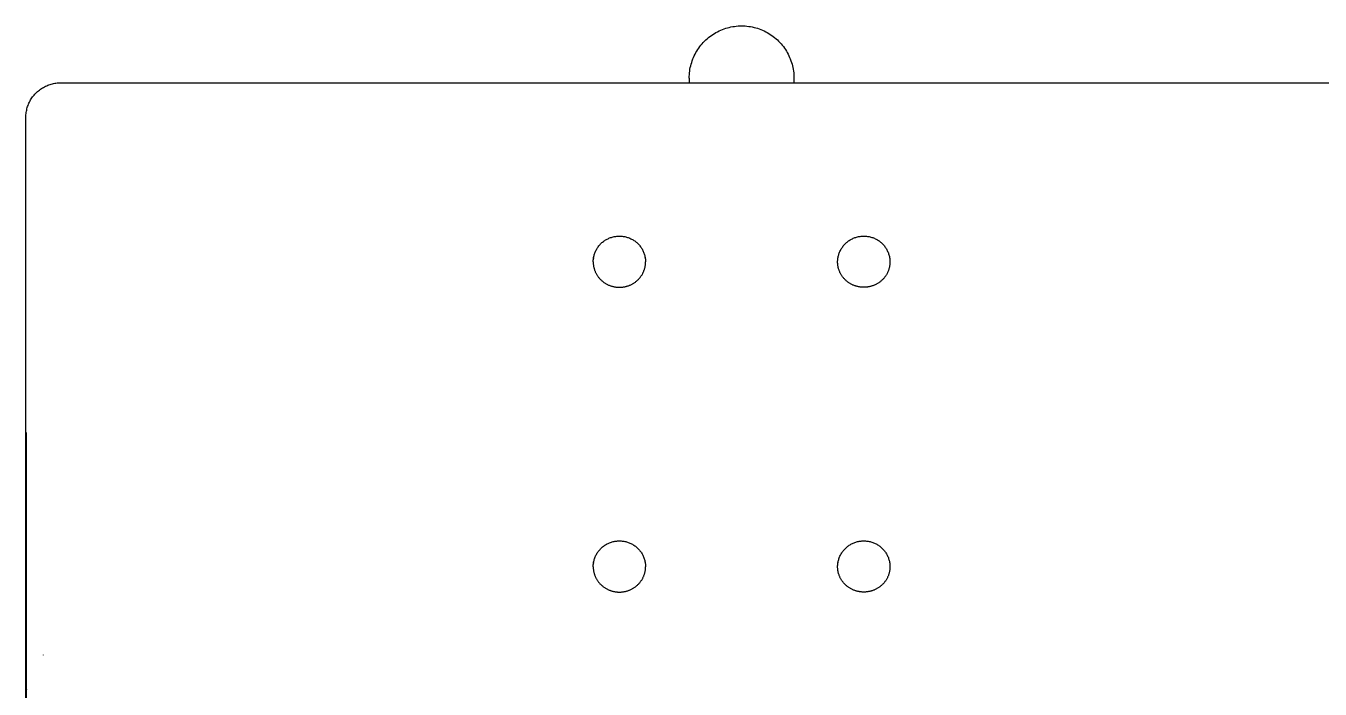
# Model space of a CAD drawing. Header units: inches. Extents: x -10 to 169, y -3 to 129.
# Drawn here: x -2.3 to 12.29, y 121.95 to 129.43 of the extents above; entities that cross this region are included whole.
import ezdxf

# ---------------------------------------------------------------- set-up
doc = ezdxf.new("R2010")
doc.units = ezdxf.units.IN
doc.layers.add('ZANO_R', color=7, linetype='Continuous', lineweight=0)
doc.layers.add('ZANO_W', color=1, linetype='Continuous', lineweight=0)
doc.styles.get("Standard").update_dxf_attribs({"font": 'arial.ttf'})
doc.dimstyles.new('amerykanie', dxfattribs={"dimtxt": 50, "dimasz": 50, "dimexe": 0.5, "dimexo": 0.5, "dimgap": 1, "dimtad": 1, "dimdec": 0, "dimzin": 0, "dimlunit": 5, "dimtxsty": 'Standard', "dimcen": 0.09, "dimclrd": 1, "dimclre": 1, "dimclrt": 1, "dimazin": 0, "dimtfac": 1, "dimtdec": 0, "dimtmove": 0, "dimatfit": 3, "dimfxl": 1, "dimtzin": 0, "dimarcsym": 1})

# ---------------------------------------------------------------- blocks, each defined once
blk = doc.blocks.new('*D354')
at = {"layer": 'ZANO_W', "color": 1, "lineweight": -2}
for p, q in [((-2.302, 124.842), (-2.302, 117.427)), ((68.564, 124.842), (68.564, 117.427)), ((-1.302, 117.927), (67.564, 117.927))]:
    blk.add_line(p, q, dxfattribs=at)
at = {"layer": 'ZANO_W', "color": 1}
for points in [[(-1.302, 118.094), (-1.302, 117.76), (-2.302, 117.927)], [(67.564, 117.76), (67.564, 118.094), (68.564, 117.927)]]:
    blk.add_solid(points, dxfattribs=at)
at = {"layer": 'ZANO_W', "color": 1, "insert": (33.131, 119.267), "char_height": 1.625, "attachment_point": 5}
blk.add_mtext('70 7/8', dxfattribs=at)

msp = doc.modelspace()

# ---------------------------------------------------------------- linework, layer by layer
at = {"layer": 'ZANO_R'}
for p, q in [((5.39636, 129.29746), (5.41221, 129.30992)), ((5.41221, 129.30992), (5.42849, 129.32183)), ((5.42849, 129.32183), (5.44516, 129.33317)), ((5.44516, 129.33317), (5.4622, 129.34394)), ((5.4622, 129.34394), (5.47961, 129.35413)), ((5.47961, 129.35413), (5.49735, 129.36371)), ((5.49735, 129.36371), (5.51541, 129.37268)), ((5.51541, 129.37268), (5.53377, 129.38103)), ((5.53377, 129.38103), (5.5524, 129.38874)), ((5.5524, 129.38874), (5.57128, 129.39582)), ((5.57128, 129.39582), (5.5904, 129.40225)), ((5.5904, 129.40225), (5.60972, 129.40802)), ((5.60972, 129.40802), (5.62922, 129.41313)), ((5.62922, 129.41313), (5.64889, 129.41756)), ((5.64889, 129.41756), (5.6687, 129.42133)), ((5.6687, 129.42133), (5.68863, 129.42442)), ((5.68863, 129.42442), (5.70865, 129.42682)), ((5.70865, 129.42682), (5.72875, 129.42854)), ((5.72875, 129.42854), (5.74888, 129.42957)), ((5.74888, 129.42957), (5.76905, 129.42992)), ((5.76905, 129.42992), (5.78921, 129.42957)), ((5.78921, 129.42957), (5.80935, 129.42854)), ((5.80935, 129.42854), (5.82944, 129.42682)), ((5.82944, 129.42682), (5.84946, 129.42442)), ((5.84946, 129.42442), (5.86939, 129.42133)), ((5.86939, 129.42133), (5.8892, 129.41756)), ((5.8892, 129.41756), (5.90887, 129.41313)), ((5.90887, 129.41313), (5.92837, 129.40802)), ((5.92837, 129.40802), (5.9477, 129.40225)), ((5.9477, 129.40225), (5.96681, 129.39582)), ((5.96681, 129.39582), (5.98569, 129.38874)), ((5.98569, 129.38874), (6.00432, 129.38103)), ((6.00432, 129.38103), (6.02268, 129.37268)), ((6.02268, 129.37268), (6.04074, 129.36371)), ((6.04074, 129.36371), (6.05848, 129.35413)), ((6.05848, 129.35413), (6.07589, 129.34394)), ((6.07589, 129.34394), (6.09293, 129.33317)), ((6.09293, 129.33317), (6.1096, 129.32183)), ((6.1096, 129.32183), (6.12588, 129.30992)), ((6.12588, 129.30992), (6.14174, 129.29746)), ((5.26447, 129.14621), (5.27524, 129.16325)), ((5.27524, 129.16325), (5.28658, 129.17992)), ((5.28658, 129.17992), (5.29849, 129.1962)), ((5.29849, 129.1962), (5.31095, 129.21205)), ((5.31095, 129.21205), (5.32394, 129.22748)), ((5.32394, 129.22748), (5.33745, 129.24245)), ((5.33745, 129.24245), (5.35146, 129.25695)), ((5.35146, 129.25695), (5.36596, 129.27096)), ((5.36596, 129.27096), (5.38093, 129.28447)), ((5.38093, 129.28447), (5.39636, 129.29746)), ((6.14174, 129.29746), (6.15716, 129.28447)), ((6.15716, 129.28447), (6.17213, 129.27096)), ((6.17213, 129.27096), (6.18663, 129.25695)), ((6.18663, 129.25695), (6.20064, 129.24245)), ((6.20064, 129.24245), (6.21415, 129.22748)), ((6.21415, 129.22748), (6.22714, 129.21205)), ((6.22714, 129.21205), (6.2396, 129.1962)), ((6.2396, 129.1962), (6.25151, 129.17992)), ((6.25151, 129.17992), (6.26285, 129.16325)), ((6.26285, 129.16325), (6.27362, 129.14621)), ((5.20039, 128.99869), (5.20616, 129.01802)), ((5.20616, 129.01802), (5.21259, 129.03713)), ((5.21259, 129.03713), (5.21967, 129.05601)), ((5.21967, 129.05601), (5.22739, 129.07464)), ((5.22739, 129.07464), (5.23573, 129.093)), ((5.23573, 129.093), (5.2447, 129.11106)), ((5.2447, 129.11106), (5.25429, 129.1288)), ((5.25429, 129.1288), (5.26447, 129.14621)), ((6.27362, 129.14621), (6.28381, 129.1288)), ((6.28381, 129.1288), (6.29339, 129.11106)), ((6.29339, 129.11106), (6.30236, 129.093)), ((6.30236, 129.093), (6.31071, 129.07464)), ((6.31071, 129.07464), (6.31842, 129.05601)), ((6.31842, 129.05601), (6.3255, 129.03713)), ((6.3255, 129.03713), (6.33193, 129.01802)), ((6.33193, 129.01802), (6.3377, 128.99869)), ((5.17884, 128.85953), (5.17987, 128.87967)), ((5.17987, 128.87967), (5.18159, 128.89976)), ((5.18159, 128.89976), (5.18399, 128.91978)), ((5.18399, 128.91978), (5.18708, 128.93971)), ((5.18708, 128.93971), (5.19085, 128.95952)), ((5.19085, 128.95952), (5.19529, 128.97919)), ((5.19529, 128.97919), (5.20039, 128.99869)), ((6.3377, 128.99869), (6.34281, 128.97919)), ((6.34281, 128.97919), (6.34724, 128.95952)), ((6.34724, 128.95952), (6.35101, 128.93971)), ((6.35101, 128.93971), (6.3541, 128.91978)), ((6.3541, 128.91978), (6.3565, 128.89976)), ((6.3565, 128.89976), (6.35822, 128.87967)), ((6.35822, 128.87967), (6.35925, 128.85953)), ((-2.12715, 128.72194), (-2.11566, 128.72929)), ((-2.11566, 128.72929), (-2.10391, 128.73623)), ((-2.10391, 128.73623), (-2.09193, 128.74275)), ((-2.09193, 128.74275), (-2.07973, 128.74886)), ((-2.07973, 128.74886), (-2.06733, 128.75453)), ((-2.06733, 128.75453), (-2.05473, 128.75977)), ((-2.05473, 128.75977), (-2.04196, 128.76456)), ((-2.04196, 128.76456), (-2.02903, 128.76891)), ((-2.02903, 128.76891), (-2.01595, 128.7728)), ((-2.01595, 128.7728), (-2.00275, 128.77623)), ((-2.00275, 128.77623), (-1.98944, 128.77921)), ((-1.98944, 128.77921), (-1.97603, 128.78171)), ((-1.97603, 128.78171), (-1.96254, 128.78375)), ((-1.96254, 128.78375), (-1.94899, 128.78531)), ((-1.94899, 128.78531), (-1.93539, 128.7864)), ((-1.93539, 128.7864), (-1.92176, 128.78701)), ((-1.92176, 128.78701), (-1.90812, 128.78715)), ((-1.90812, 128.78715), (68.17062, 128.78715)), ((5.17849, 128.83937), (5.17884, 128.85953)), ((5.17849, 128.83937), (5.17849, 128.83929)), ((5.17849, 128.83931), (5.17849, 128.83776)), ((5.17849, 128.83776), (5.17849, 128.83609)), ((5.17849, 128.83609), (5.17849, 128.78715)), ((6.35925, 128.85953), (6.3596, 128.83937)), ((6.3596, 128.83937), (6.3596, 128.83929)), ((6.3596, 128.83931), (6.3596, 128.83776)), ((6.3596, 128.83776), (6.3596, 128.83609)), ((6.3596, 128.83609), (6.3596, 128.78715)), ((-2.261, 128.57024), (-2.25472, 128.58235)), ((-2.25472, 128.58235), (-2.24802, 128.59423)), ((-2.24802, 128.59423), (-2.24091, 128.60587)), ((-2.24091, 128.60587), (-2.23339, 128.61726)), ((-2.23339, 128.61726), (-2.22548, 128.62838)), ((-2.22548, 128.62838), (-2.21719, 128.63921)), ((-2.21719, 128.63921), (-2.20853, 128.64975)), ((-2.20853, 128.64975), (-2.19951, 128.65998)), ((-2.19951, 128.65998), (-2.19013, 128.66989)), ((-2.19013, 128.66989), (-2.18041, 128.67946)), ((-2.18041, 128.67946), (-2.17037, 128.68869)), ((-2.17037, 128.68869), (-2.16001, 128.69756)), ((-2.16001, 128.69756), (-2.14934, 128.70607)), ((-2.14934, 128.70607), (-2.13839, 128.7142)), ((-2.13839, 128.7142), (-2.12715, 128.72194)), ((-2.30067, 128.42646), (-2.29938, 128.44005)), ((-2.29938, 128.44005), (-2.29761, 128.45357)), ((-2.29761, 128.45357), (-2.29538, 128.46703)), ((-2.29538, 128.46703), (-2.29268, 128.4804)), ((-2.29268, 128.4804), (-2.28951, 128.49367)), ((-2.28951, 128.49367), (-2.28588, 128.50682)), ((-2.28588, 128.50682), (-2.2818, 128.51984)), ((-2.2818, 128.51984), (-2.27726, 128.5327)), ((-2.27726, 128.5327), (-2.27228, 128.5454)), ((-2.27228, 128.5454), (-2.26686, 128.55792)), ((-2.26686, 128.55792), (-2.261, 128.57024)), ((-2.30182, 128.39921), (-2.30148, 128.41285)), ((-2.30182, 122.28438), (-2.30182, 128.39921)), ((-2.30148, 128.41285), (-2.30067, 128.42646)), ((4.17969, 126.9693), (4.18697, 126.97647)), ((4.18697, 126.97647), (4.19451, 126.98338)), ((4.19451, 126.98338), (4.20228, 126.99002)), ((4.20228, 126.99002), (4.21027, 126.99639)), ((4.21027, 126.99639), (4.21849, 127.00248)), ((4.21849, 127.00248), (4.22691, 127.00827)), ((4.22691, 127.00827), (4.23553, 127.01377)), ((4.23553, 127.01377), (4.24433, 127.01896)), ((4.24433, 127.01896), (4.25332, 127.02385)), ((4.25332, 127.02385), (4.26246, 127.02842)), ((4.26246, 127.02842), (4.27176, 127.03266)), ((4.27176, 127.03266), (4.28121, 127.03658)), ((4.28121, 127.03658), (4.29078, 127.04017)), ((4.29078, 127.04017), (4.30047, 127.04342)), ((4.30047, 127.04342), (4.31027, 127.04633)), ((4.31027, 127.04633), (4.32017, 127.04889)), ((4.32017, 127.04889), (4.33015, 127.05111)), ((4.33015, 127.05111), (4.3402, 127.05298)), ((4.3402, 127.05298), (4.35031, 127.0545)), ((4.35031, 127.0545), (4.36047, 127.05566)), ((4.36047, 127.05566), (4.37066, 127.05647)), ((4.37066, 127.05647), (4.38087, 127.05693)), ((4.38087, 127.05693), (4.39109, 127.05702)), ((4.39109, 127.05702), (4.40132, 127.05693)), ((4.40132, 127.05693), (4.41153, 127.05647)), ((4.41153, 127.05647), (4.42172, 127.05566)), ((4.42172, 127.05566), (4.43188, 127.0545)), ((4.43188, 127.0545), (4.44199, 127.05298)), ((4.44199, 127.05298), (4.45204, 127.05111)), ((4.45204, 127.05111), (4.46202, 127.04889)), ((4.46202, 127.04889), (4.47191, 127.04633)), ((4.47191, 127.04633), (4.48171, 127.04342)), ((4.48171, 127.04342), (4.49141, 127.04017)), ((4.49141, 127.04017), (4.50098, 127.03658)), ((4.50098, 127.03658), (4.51042, 127.03266)), ((4.51042, 127.03266), (4.51972, 127.02842)), ((4.51972, 127.02842), (4.52887, 127.02385)), ((4.52887, 127.02385), (4.53785, 127.01896)), ((4.53785, 127.01896), (4.54666, 127.01377)), ((4.54666, 127.01377), (4.55527, 127.00827)), ((4.55527, 127.00827), (4.5637, 127.00248)), ((4.5637, 127.00248), (4.57191, 126.99639)), ((4.57191, 126.99639), (4.57991, 126.99002)), ((4.57991, 126.99002), (4.58768, 126.98338)), ((4.58768, 126.98338), (4.59521, 126.97647)), ((4.59521, 126.97647), (4.6025, 126.9693)), ((6.93559, 126.9693), (6.94288, 126.97647)), ((6.94288, 126.97647), (6.95041, 126.98338)), ((6.95041, 126.98338), (6.95818, 126.99002)), ((6.95818, 126.99002), (6.96618, 126.99639)), ((6.96618, 126.99639), (6.9744, 127.00248)), ((6.9744, 127.00248), (6.98282, 127.00827)), ((6.98282, 127.00827), (6.99144, 127.01377)), ((6.99144, 127.01377), (7.00024, 127.01896)), ((7.00024, 127.01896), (7.00922, 127.02385)), ((7.00922, 127.02385), (7.01837, 127.02842)), ((7.01837, 127.02842), (7.02767, 127.03266)), ((7.02767, 127.03266), (7.03711, 127.03658)), ((7.03711, 127.03658), (7.04669, 127.04017)), ((7.04669, 127.04017), (7.05638, 127.04342)), ((7.05638, 127.04342), (7.06618, 127.04633)), ((7.06618, 127.04633), (7.07607, 127.04889)), ((7.07607, 127.04889), (7.08605, 127.05111)), ((7.08605, 127.05111), (7.09611, 127.05298)), ((7.09611, 127.05298), (7.10622, 127.0545)), ((7.10622, 127.0545), (7.11637, 127.05566)), ((7.11637, 127.05566), (7.12656, 127.05647)), ((7.12656, 127.05647), (7.13678, 127.05693)), ((7.13678, 127.05693), (7.147, 127.05702)), ((7.147, 127.05702), (7.15722, 127.05693)), ((7.15722, 127.05693), (7.16744, 127.05647)), ((7.16744, 127.05647), (7.17763, 127.05566)), ((7.17763, 127.05566), (7.18778, 127.0545)), ((7.18778, 127.0545), (7.19789, 127.05298)), ((7.19789, 127.05298), (7.20794, 127.05111)), ((7.20794, 127.05111), (7.21792, 127.04889)), ((7.21792, 127.04889), (7.22782, 127.04633)), ((7.22782, 127.04633), (7.23762, 127.04342)), ((7.23762, 127.04342), (7.24731, 127.04017)), ((7.24731, 127.04017), (7.25689, 127.03658)), ((7.25689, 127.03658), (7.26633, 127.03266)), ((7.26633, 127.03266), (7.27563, 127.02842)), ((7.27563, 127.02842), (7.28478, 127.02385)), ((7.28478, 127.02385), (7.29376, 127.01896)), ((7.29376, 127.01896), (7.30256, 127.01377)), ((7.30256, 127.01377), (7.31118, 127.00827)), ((7.31118, 127.00827), (7.3196, 127.00248)), ((7.3196, 127.00248), (7.32782, 126.99639)), ((7.32782, 126.99639), (7.33581, 126.99002)), ((7.33581, 126.99002), (7.34358, 126.98338)), ((7.34358, 126.98338), (7.35112, 126.97647)), ((7.35112, 126.97647), (7.3584, 126.9693)), ((4.10069, 126.81734), (4.10272, 126.82736)), ((4.10272, 126.82736), (4.1051, 126.8373)), ((4.1051, 126.8373), (4.10783, 126.84715)), ((4.10783, 126.84715), (4.1109, 126.85691)), ((4.1109, 126.85691), (4.1143, 126.86654)), ((4.1143, 126.86654), (4.11805, 126.87606)), ((4.11805, 126.87606), (4.12212, 126.88544)), ((4.12212, 126.88544), (4.12651, 126.89466)), ((4.12651, 126.89466), (4.13123, 126.90374)), ((4.13123, 126.90374), (4.13626, 126.91264)), ((4.13626, 126.91264), (4.1416, 126.92136)), ((4.1416, 126.92136), (4.14723, 126.92988)), ((4.14723, 126.92988), (4.15317, 126.93821)), ((4.15317, 126.93821), (4.15939, 126.94632)), ((4.15939, 126.94632), (4.16588, 126.95422)), ((4.16588, 126.95422), (4.17265, 126.96188)), ((4.17265, 126.96188), (4.17969, 126.9693)), ((4.6025, 126.9693), (4.60953, 126.96188)), ((4.60953, 126.96188), (4.6163, 126.95422)), ((4.6163, 126.95422), (4.6228, 126.94632)), ((4.6228, 126.94632), (4.62902, 126.93821)), ((4.62902, 126.93821), (4.63495, 126.92988)), ((4.63495, 126.92988), (4.64059, 126.92136)), ((4.64059, 126.92136), (4.64592, 126.91264)), ((4.64592, 126.91264), (4.65095, 126.90374)), ((4.65095, 126.90374), (4.65567, 126.89466)), ((4.65567, 126.89466), (4.66007, 126.88544)), ((4.66007, 126.88544), (4.66414, 126.87606)), ((4.66414, 126.87606), (4.66788, 126.86654)), ((4.66788, 126.86654), (4.67129, 126.85691)), ((4.67129, 126.85691), (4.67436, 126.84715)), ((4.67436, 126.84715), (4.67708, 126.8373)), ((4.67708, 126.8373), (4.67947, 126.82736)), ((4.67947, 126.82736), (4.6815, 126.81734)), ((6.85659, 126.81734), (6.85863, 126.82736)), ((6.85863, 126.82736), (6.86101, 126.8373)), ((6.86101, 126.8373), (6.86373, 126.84715)), ((6.86373, 126.84715), (6.8668, 126.85691)), ((6.8668, 126.85691), (6.87021, 126.86654)), ((6.87021, 126.86654), (6.87395, 126.87606)), ((6.87395, 126.87606), (6.87803, 126.88544)), ((6.87803, 126.88544), (6.88242, 126.89466)), ((6.88242, 126.89466), (6.88714, 126.90374)), ((6.88714, 126.90374), (6.89217, 126.91264)), ((6.89217, 126.91264), (6.8975, 126.92136)), ((6.8975, 126.92136), (6.90314, 126.92988)), ((6.90314, 126.92988), (6.90907, 126.93821)), ((6.90907, 126.93821), (6.91529, 126.94632)), ((6.91529, 126.94632), (6.92179, 126.95422)), ((6.92179, 126.95422), (6.92856, 126.96188)), ((6.92856, 126.96188), (6.93559, 126.9693)), ((7.3584, 126.9693), (7.36544, 126.96188)), ((7.36544, 126.96188), (7.37221, 126.95422)), ((7.37221, 126.95422), (7.37871, 126.94632)), ((7.37871, 126.94632), (7.38492, 126.93821)), ((7.38492, 126.93821), (7.39086, 126.92988)), ((7.39086, 126.92988), (7.39649, 126.92136)), ((7.39649, 126.92136), (7.40183, 126.91264)), ((7.40183, 126.91264), (7.40686, 126.90374)), ((7.40686, 126.90374), (7.41158, 126.89466)), ((7.41158, 126.89466), (7.41597, 126.88544)), ((7.41597, 126.88544), (7.42004, 126.87606)), ((7.42004, 126.87606), (7.42379, 126.86654)), ((7.42379, 126.86654), (7.42719, 126.85691)), ((7.42719, 126.85691), (7.43026, 126.84715)), ((7.43026, 126.84715), (7.43299, 126.8373)), ((7.43299, 126.8373), (7.43537, 126.82736)), ((7.43537, 126.82736), (7.43741, 126.81734)), ((4.09582, 126.76652), (4.09608, 126.77674)), ((4.09582, 126.76652), (4.09589, 126.76016)), ((4.09589, 126.76016), (4.09611, 126.75374)), ((4.09608, 126.77674), (4.0967, 126.78694)), ((4.09611, 126.75374), (4.09648, 126.74727)), ((4.09648, 126.74727), (4.09701, 126.74076)), ((4.0967, 126.78694), (4.09767, 126.79712)), ((4.09701, 126.74076), (4.0977, 126.73421)), ((4.09767, 126.79712), (4.099, 126.80726)), ((4.0977, 126.73421), (4.09855, 126.72762)), ((4.09956, 126.81203), (4.09855, 126.80541)), ((4.09855, 126.72762), (4.09956, 126.72101)), ((4.099, 126.80726), (4.10069, 126.81734)), ((4.09956, 126.72101), (4.10075, 126.71436)), ((4.10075, 126.71436), (4.1021, 126.7077)), ((4.1021, 126.7077), (4.10363, 126.70102)), ((4.10363, 126.70102), (4.10533, 126.69434)), ((4.10533, 126.69434), (4.10722, 126.68765)), ((4.10722, 126.68765), (4.10928, 126.68097)), ((4.10928, 126.68097), (4.11152, 126.6743)), ((4.67067, 126.6743), (4.67291, 126.68097)), ((4.67291, 126.68097), (4.67497, 126.68765)), ((4.67497, 126.68765), (4.67685, 126.69434)), ((4.67685, 126.69434), (4.67855, 126.70102)), ((4.67855, 126.70102), (4.68008, 126.7077)), ((4.68008, 126.7077), (4.68144, 126.71436)), ((4.68144, 126.71436), (4.68262, 126.72101)), ((4.6815, 126.81734), (4.68318, 126.80726)), ((4.68364, 126.80541), (4.68262, 126.81203)), ((4.68262, 126.72101), (4.68364, 126.72762)), ((4.68318, 126.80726), (4.68451, 126.79712)), ((4.68364, 126.72762), (4.68449, 126.73421)), ((4.68449, 126.73421), (4.68517, 126.74076)), ((4.68451, 126.79712), (4.68549, 126.78694)), ((4.68517, 126.74076), (4.6857, 126.74727)), ((4.68549, 126.78694), (4.6861, 126.77674)), ((4.6857, 126.74727), (4.68607, 126.75374)), ((4.68607, 126.75374), (4.68629, 126.76016)), ((4.6861, 126.77674), (4.68637, 126.76652)), ((4.68629, 126.76016), (4.68637, 126.76652)), ((6.85172, 126.76652), (6.85199, 126.77674)), ((6.8518, 126.76016), (6.85172, 126.76652)), ((6.85202, 126.75374), (6.8518, 126.76016)), ((6.85199, 126.77674), (6.85261, 126.78694)), ((6.85239, 126.74727), (6.85202, 126.75374)), ((6.85292, 126.74076), (6.85239, 126.74727)), ((6.85261, 126.78694), (6.85358, 126.79712)), ((6.85361, 126.73421), (6.85292, 126.74076)), ((6.85358, 126.79712), (6.85491, 126.80726)), ((6.85446, 126.72762), (6.85361, 126.73421)), ((6.85446, 126.80541), (6.85547, 126.81203)), ((6.85547, 126.72101), (6.85446, 126.72762)), ((6.85491, 126.80726), (6.85659, 126.81734)), ((6.85665, 126.71436), (6.85547, 126.72101)), ((6.85801, 126.7077), (6.85665, 126.71436)), ((6.85954, 126.70102), (6.85801, 126.7077)), ((6.86124, 126.69434), (6.85954, 126.70102)), ((6.86312, 126.68765), (6.86124, 126.69434)), ((6.86518, 126.68097), (6.86312, 126.68765)), ((6.86743, 126.6743), (6.86518, 126.68097)), ((7.42881, 126.68097), (7.42657, 126.6743)), ((7.43088, 126.68765), (7.42881, 126.68097)), ((7.43276, 126.69434), (7.43088, 126.68765)), ((7.43446, 126.70102), (7.43276, 126.69434)), ((7.43599, 126.7077), (7.43446, 126.70102)), ((7.43734, 126.71436), (7.43599, 126.7077)), ((7.43853, 126.72101), (7.43734, 126.71436)), ((7.43741, 126.81734), (7.43909, 126.80726)), ((7.43853, 126.81203), (7.43954, 126.80541)), ((7.43954, 126.72762), (7.43853, 126.72101)), ((7.43909, 126.80726), (7.44042, 126.79712)), ((7.44039, 126.73421), (7.43954, 126.72762)), ((7.44108, 126.74076), (7.44039, 126.73421)), ((7.44042, 126.79712), (7.44139, 126.78694)), ((7.44161, 126.74727), (7.44108, 126.74076)), ((7.44139, 126.78694), (7.44201, 126.77674)), ((7.44198, 126.75374), (7.44161, 126.74727)), ((7.4422, 126.76016), (7.44198, 126.75374)), ((7.44201, 126.77674), (7.44227, 126.76652)), ((7.44227, 126.76652), (7.4422, 126.76016)), ((4.11152, 126.6743), (4.11394, 126.66764)), ((4.11394, 126.66764), (4.11655, 126.66101)), ((4.11655, 126.66101), (4.11934, 126.65441)), ((4.11934, 126.65441), (4.12231, 126.64785)), ((4.12231, 126.64785), (4.12547, 126.64134)), ((4.12547, 126.64134), (4.1288, 126.63487)), ((4.1288, 126.63487), (4.13232, 126.62847)), ((4.13232, 126.62847), (4.13602, 126.62213)), ((4.13602, 126.62213), (4.1399, 126.61586)), ((4.1399, 126.61586), (4.14395, 126.60967)), ((4.14395, 126.60967), (4.14817, 126.60357)), ((4.14817, 126.60357), (4.15257, 126.59756)), ((4.15257, 126.59756), (4.15713, 126.59166)), ((4.15713, 126.59166), (4.16185, 126.58586)), ((4.16185, 126.58586), (4.16674, 126.58017)), ((4.16674, 126.58017), (4.17178, 126.5746)), ((4.17178, 126.5746), (4.17697, 126.56915)), ((4.17697, 126.56915), (4.1823, 126.56384)), ((4.1823, 126.56384), (4.18778, 126.55866)), ((4.18778, 126.55866), (4.19338, 126.55363)), ((4.19338, 126.55363), (4.19912, 126.54873)), ((4.19912, 126.54873), (4.20498, 126.54399)), ((4.20498, 126.54399), (4.21096, 126.53941)), ((4.21096, 126.53941), (4.21704, 126.53498)), ((4.21704, 126.53498), (4.22323, 126.53071)), ((4.55895, 126.53071), (4.56514, 126.53498)), ((4.56514, 126.53498), (4.57123, 126.53941)), ((4.57123, 126.53941), (4.5772, 126.54399)), ((4.5772, 126.54399), (4.58306, 126.54873)), ((4.58306, 126.54873), (4.5888, 126.55363)), ((4.5888, 126.55363), (4.59441, 126.55866)), ((4.59441, 126.55866), (4.59988, 126.56384)), ((4.59988, 126.56384), (4.60522, 126.56915)), ((4.60522, 126.56915), (4.61041, 126.5746)), ((4.61041, 126.5746), (4.61545, 126.58017)), ((4.61545, 126.58017), (4.62033, 126.58586)), ((4.62033, 126.58586), (4.62505, 126.59166)), ((4.62505, 126.59166), (4.62962, 126.59756)), ((4.62962, 126.59756), (4.63401, 126.60357)), ((4.63401, 126.60357), (4.63824, 126.60967)), ((4.63824, 126.60967), (4.64229, 126.61586)), ((4.64229, 126.61586), (4.64616, 126.62213)), ((4.64616, 126.62213), (4.64986, 126.62847)), ((4.64986, 126.62847), (4.65338, 126.63487)), ((4.65338, 126.63487), (4.65672, 126.64134)), ((4.65672, 126.64134), (4.65987, 126.64785)), ((4.65987, 126.64785), (4.66285, 126.65441)), ((4.66285, 126.65441), (4.66564, 126.66101)), ((4.66564, 126.66101), (4.66824, 126.66764)), ((4.66824, 126.66764), (4.67067, 126.6743)), ((6.86985, 126.66764), (6.86743, 126.6743)), ((6.87246, 126.66101), (6.86985, 126.66764)), ((6.87525, 126.65441), (6.87246, 126.66101)), ((6.87822, 126.64785), (6.87525, 126.65441)), ((6.88137, 126.64134), (6.87822, 126.64785)), ((6.88471, 126.63487), (6.88137, 126.64134)), ((6.88823, 126.62847), (6.88471, 126.63487)), ((6.89193, 126.62213), (6.88823, 126.62847)), ((6.8958, 126.61586), (6.89193, 126.62213)), ((6.89986, 126.60967), (6.8958, 126.61586)), ((6.90408, 126.60357), (6.89986, 126.60967)), ((6.90847, 126.59756), (6.90408, 126.60357)), ((6.91304, 126.59166), (6.90847, 126.59756)), ((6.91776, 126.58586), (6.91304, 126.59166)), ((6.92265, 126.58017), (6.91776, 126.58586)), ((6.92768, 126.5746), (6.92265, 126.58017)), ((6.93287, 126.56915), (6.92768, 126.5746)), ((6.93821, 126.56384), (6.93287, 126.56915)), ((6.94368, 126.55866), (6.93821, 126.56384)), ((6.94929, 126.55363), (6.94368, 126.55866)), ((6.95503, 126.54873), (6.94929, 126.55363)), ((6.96089, 126.54399), (6.95503, 126.54873)), ((6.96686, 126.53941), (6.96089, 126.54399)), ((6.97295, 126.53498), (6.96686, 126.53941)), ((6.97914, 126.53071), (6.97295, 126.53498)), ((7.32105, 126.53498), (7.31486, 126.53071)), ((7.32713, 126.53941), (7.32105, 126.53498)), ((7.33311, 126.54399), (7.32713, 126.53941)), ((7.33897, 126.54873), (7.33311, 126.54399)), ((7.34471, 126.55363), (7.33897, 126.54873)), ((7.35032, 126.55866), (7.34471, 126.55363)), ((7.35579, 126.56384), (7.35032, 126.55866)), ((7.36112, 126.56915), (7.35579, 126.56384)), ((7.36631, 126.5746), (7.36112, 126.56915)), ((7.37135, 126.58017), (7.36631, 126.5746)), ((7.37624, 126.58586), (7.37135, 126.58017)), ((7.38096, 126.59166), (7.37624, 126.58586)), ((7.38552, 126.59756), (7.38096, 126.59166)), ((7.38992, 126.60357), (7.38552, 126.59756)), ((7.39414, 126.60967), (7.38992, 126.60357)), ((7.39819, 126.61586), (7.39414, 126.60967)), ((7.40207, 126.62213), (7.39819, 126.61586)), ((7.40577, 126.62847), (7.40207, 126.62213)), ((7.40929, 126.63487), (7.40577, 126.62847)), ((7.41262, 126.64134), (7.40929, 126.63487)), ((7.41578, 126.64785), (7.41262, 126.64134)), ((7.41875, 126.65441), (7.41578, 126.64785)), ((7.42154, 126.66101), (7.41875, 126.65441)), ((7.42415, 126.66764), (7.42154, 126.66101)), ((7.42657, 126.6743), (7.42415, 126.66764)), ((4.22323, 126.53071), (4.22952, 126.52661)), ((4.22952, 126.52661), (4.23589, 126.52268)), ((4.23589, 126.52268), (4.24234, 126.51892)), ((4.24234, 126.51892), (4.24888, 126.51533)), ((4.24888, 126.51533), (4.25547, 126.51191)), ((4.25547, 126.51191), (4.26213, 126.50867)), ((4.26213, 126.50867), (4.26885, 126.50561)), ((4.26885, 126.50561), (4.27561, 126.50272)), ((4.27561, 126.50272), (4.2824, 126.50001)), ((4.2824, 126.50001), (4.28923, 126.49748)), ((4.28923, 126.49748), (4.29609, 126.49513)), ((4.29609, 126.49513), (4.30296, 126.49295)), ((4.30296, 126.49295), (4.30985, 126.49095)), ((4.30985, 126.49095), (4.31673, 126.48913)), ((4.31673, 126.48913), (4.32362, 126.48747)), ((4.32362, 126.48747), (4.3305, 126.48599)), ((4.3305, 126.48599), (4.33736, 126.48467)), ((4.33736, 126.48467), (4.34421, 126.48353)), ((4.34421, 126.48353), (4.35102, 126.48254)), ((4.35102, 126.48254), (4.35781, 126.48172)), ((4.35781, 126.48172), (4.36456, 126.48105)), ((4.36456, 126.48105), (4.37127, 126.48054)), ((4.37127, 126.48054), (4.37793, 126.48017)), ((4.37793, 126.48017), (4.38454, 126.47996)), ((4.38454, 126.47996), (4.39109, 126.47989)), ((4.39109, 126.47989), (4.39765, 126.47996)), ((4.39765, 126.47996), (4.40426, 126.48017)), ((4.40426, 126.48017), (4.41092, 126.48054)), ((4.41092, 126.48054), (4.41762, 126.48105)), ((4.41762, 126.48105), (4.42437, 126.48172)), ((4.42437, 126.48172), (4.43116, 126.48254)), ((4.43116, 126.48254), (4.43798, 126.48353)), ((4.43798, 126.48353), (4.44482, 126.48467)), ((4.44482, 126.48467), (4.45169, 126.48599)), ((4.45169, 126.48599), (4.45856, 126.48747)), ((4.45856, 126.48747), (4.46545, 126.48913)), ((4.46545, 126.48913), (4.47234, 126.49095)), ((4.47234, 126.49095), (4.47922, 126.49295)), ((4.47922, 126.49295), (4.4861, 126.49513)), ((4.4861, 126.49513), (4.49295, 126.49748)), ((4.49295, 126.49748), (4.49978, 126.50001)), ((4.49978, 126.50001), (4.50658, 126.50272)), ((4.50658, 126.50272), (4.51334, 126.50561)), ((4.51334, 126.50561), (4.52005, 126.50867)), ((4.52005, 126.50867), (4.52671, 126.51191)), ((4.52671, 126.51191), (4.53331, 126.51533)), ((4.53331, 126.51533), (4.53984, 126.51892)), ((4.53984, 126.51892), (4.5463, 126.52268)), ((4.5463, 126.52268), (4.55267, 126.52661)), ((4.55267, 126.52661), (4.55895, 126.53071)), ((6.98542, 126.52661), (6.97914, 126.53071)), ((6.9918, 126.52268), (6.98542, 126.52661)), ((6.99825, 126.51892), (6.9918, 126.52268)), ((7.00478, 126.51533), (6.99825, 126.51892)), ((7.01138, 126.51191), (7.00478, 126.51533)), ((7.01804, 126.50867), (7.01138, 126.51191)), ((7.02475, 126.50561), (7.01804, 126.50867)), ((7.03151, 126.50272), (7.02475, 126.50561)), ((7.03831, 126.50001), (7.03151, 126.50272)), ((7.04514, 126.49748), (7.03831, 126.50001)), ((7.05199, 126.49513), (7.04514, 126.49748)), ((7.05887, 126.49295), (7.05199, 126.49513)), ((7.06575, 126.49095), (7.05887, 126.49295)), ((7.07264, 126.48913), (7.06575, 126.49095)), ((7.07953, 126.48747), (7.07264, 126.48913)), ((7.08641, 126.48599), (7.07953, 126.48747)), ((7.09327, 126.48467), (7.08641, 126.48599)), ((7.10011, 126.48353), (7.09327, 126.48467)), ((7.10693, 126.48254), (7.10011, 126.48353)), ((7.11372, 126.48172), (7.10693, 126.48254)), ((7.12047, 126.48105), (7.11372, 126.48172)), ((7.12717, 126.48054), (7.12047, 126.48105)), ((7.13384, 126.48017), (7.12717, 126.48054)), ((7.14045, 126.47996), (7.13384, 126.48017)), ((7.147, 126.47989), (7.14045, 126.47996)), ((7.15355, 126.47996), (7.147, 126.47989)), ((7.16016, 126.48017), (7.15355, 126.47996)), ((7.16682, 126.48054), (7.16016, 126.48017)), ((7.17353, 126.48105), (7.16682, 126.48054)), ((7.18028, 126.48172), (7.17353, 126.48105)), ((7.18707, 126.48254), (7.18028, 126.48172)), ((7.19388, 126.48353), (7.18707, 126.48254)), ((7.20073, 126.48467), (7.19388, 126.48353)), ((7.20759, 126.48599), (7.20073, 126.48467)), ((7.21447, 126.48747), (7.20759, 126.48599)), ((7.22136, 126.48913), (7.21447, 126.48747)), ((7.22825, 126.49095), (7.22136, 126.48913)), ((7.23513, 126.49295), (7.22825, 126.49095)), ((7.242, 126.49513), (7.23513, 126.49295)), ((7.24886, 126.49748), (7.242, 126.49513)), ((7.25569, 126.50001), (7.24886, 126.49748)), ((7.26249, 126.50272), (7.25569, 126.50001)), ((7.26925, 126.50561), (7.26249, 126.50272)), ((7.27596, 126.50867), (7.26925, 126.50561)), ((7.28262, 126.51191), (7.27596, 126.50867)), ((7.28922, 126.51533), (7.28262, 126.51191)), ((7.29575, 126.51892), (7.28922, 126.51533)), ((7.3022, 126.52268), (7.29575, 126.51892)), ((7.30858, 126.52661), (7.3022, 126.52268)), ((7.31486, 126.53071), (7.30858, 126.52661)), ((4.35031, 123.61491), (4.36047, 123.61607)), ((4.36047, 123.61607), (4.37066, 123.61688)), ((4.37066, 123.61688), (4.38087, 123.61733)), ((4.38087, 123.61733), (4.39109, 123.61743)), ((4.39109, 123.61743), (4.40132, 123.61733)), ((4.40132, 123.61733), (4.41153, 123.61688)), ((4.41153, 123.61688), (4.42172, 123.61607)), ((4.42172, 123.61607), (4.43188, 123.61491)), ((7.10622, 123.61491), (7.11637, 123.61607)), ((7.11637, 123.61607), (7.12656, 123.61688)), ((7.12656, 123.61688), (7.13678, 123.61733)), ((7.13678, 123.61733), (7.147, 123.61743)), ((7.147, 123.61743), (7.15722, 123.61733)), ((7.15722, 123.61733), (7.16744, 123.61688)), ((7.16744, 123.61688), (7.17763, 123.61607)), ((7.17763, 123.61607), (7.18778, 123.61491)), ((4.13123, 123.46414), (4.13626, 123.47304)), ((4.13626, 123.47304), (4.1416, 123.48176)), ((4.1416, 123.48176), (4.14723, 123.49029)), ((4.14723, 123.49029), (4.15317, 123.49862)), ((4.15317, 123.49862), (4.15939, 123.50673)), ((4.15939, 123.50673), (4.16588, 123.51462)), ((4.16588, 123.51462), (4.17265, 123.52228)), ((4.17265, 123.52228), (4.17969, 123.5297)), ((4.17969, 123.5297), (4.18697, 123.53687)), ((4.18697, 123.53687), (4.19451, 123.54378)), ((4.19451, 123.54378), (4.20228, 123.55043)), ((4.20228, 123.55043), (4.21027, 123.5568)), ((4.21027, 123.5568), (4.21849, 123.56288)), ((4.21849, 123.56288), (4.22691, 123.56868)), ((4.22691, 123.56868), (4.23553, 123.57418)), ((4.23553, 123.57418), (4.24433, 123.57937)), ((4.24433, 123.57937), (4.25332, 123.58426)), ((4.25332, 123.58426), (4.26246, 123.58882)), ((4.26246, 123.58882), (4.27176, 123.59307)), ((4.27176, 123.59307), (4.28121, 123.59699)), ((4.28121, 123.59699), (4.29078, 123.60057)), ((4.29078, 123.60057), (4.30047, 123.60382)), ((4.30047, 123.60382), (4.31027, 123.60673)), ((4.31027, 123.60673), (4.32017, 123.6093)), ((4.32017, 123.6093), (4.33015, 123.61152)), ((4.33015, 123.61152), (4.3402, 123.61339)), ((4.3402, 123.61339), (4.35031, 123.61491)), ((4.43188, 123.61491), (4.44199, 123.61339)), ((4.44199, 123.61339), (4.45204, 123.61152)), ((4.45204, 123.61152), (4.46202, 123.6093)), ((4.46202, 123.6093), (4.47191, 123.60673)), ((4.47191, 123.60673), (4.48171, 123.60382)), ((4.48171, 123.60382), (4.49141, 123.60057)), ((4.49141, 123.60057), (4.50098, 123.59699)), ((4.50098, 123.59699), (4.51042, 123.59307)), ((4.51042, 123.59307), (4.51972, 123.58882)), ((4.51972, 123.58882), (4.52887, 123.58426)), ((4.52887, 123.58426), (4.53785, 123.57937)), ((4.53785, 123.57937), (4.54666, 123.57418)), ((4.54666, 123.57418), (4.55527, 123.56868)), ((4.55527, 123.56868), (4.5637, 123.56288)), ((4.5637, 123.56288), (4.57191, 123.5568)), ((4.57191, 123.5568), (4.57991, 123.55043)), ((4.57991, 123.55043), (4.58768, 123.54378)), ((4.58768, 123.54378), (4.59521, 123.53687)), ((4.59521, 123.53687), (4.6025, 123.5297)), ((4.6025, 123.5297), (4.60953, 123.52228)), ((4.60953, 123.52228), (4.6163, 123.51462)), ((4.6163, 123.51462), (4.6228, 123.50673)), ((4.6228, 123.50673), (4.62902, 123.49862)), ((4.62902, 123.49862), (4.63495, 123.49029)), ((4.63495, 123.49029), (4.64059, 123.48176)), ((4.64059, 123.48176), (4.64592, 123.47304)), ((4.64592, 123.47304), (4.65095, 123.46414)), ((6.88714, 123.46414), (6.89217, 123.47304)), ((6.89217, 123.47304), (6.8975, 123.48176)), ((6.8975, 123.48176), (6.90314, 123.49029)), ((6.90314, 123.49029), (6.90907, 123.49862)), ((6.90907, 123.49862), (6.91529, 123.50673)), ((6.91529, 123.50673), (6.92179, 123.51462)), ((6.92179, 123.51462), (6.92856, 123.52228)), ((6.92856, 123.52228), (6.93559, 123.5297)), ((6.93559, 123.5297), (6.94288, 123.53687)), ((6.94288, 123.53687), (6.95041, 123.54378)), ((6.95041, 123.54378), (6.95818, 123.55043)), ((6.95818, 123.55043), (6.96618, 123.5568)), ((6.96618, 123.5568), (6.9744, 123.56288)), ((6.9744, 123.56288), (6.98282, 123.56868)), ((6.98282, 123.56868), (6.99144, 123.57418)), ((6.99144, 123.57418), (7.00024, 123.57937)), ((7.00024, 123.57937), (7.00922, 123.58426)), ((7.00922, 123.58426), (7.01837, 123.58882)), ((7.01837, 123.58882), (7.02767, 123.59307)), ((7.02767, 123.59307), (7.03711, 123.59699)), ((7.03711, 123.59699), (7.04669, 123.60057)), ((7.04669, 123.60057), (7.05638, 123.60382)), ((7.05638, 123.60382), (7.06618, 123.60673)), ((7.06618, 123.60673), (7.07607, 123.6093)), ((7.07607, 123.6093), (7.08605, 123.61152)), ((7.08605, 123.61152), (7.09611, 123.61339)), ((7.09611, 123.61339), (7.10622, 123.61491)), ((7.18778, 123.61491), (7.19789, 123.61339)), ((7.19789, 123.61339), (7.20794, 123.61152)), ((7.20794, 123.61152), (7.21792, 123.6093)), ((7.21792, 123.6093), (7.22782, 123.60673)), ((7.22782, 123.60673), (7.23762, 123.60382)), ((7.23762, 123.60382), (7.24731, 123.60057)), ((7.24731, 123.60057), (7.25689, 123.59699)), ((7.25689, 123.59699), (7.26633, 123.59307)), ((7.26633, 123.59307), (7.27563, 123.58882)), ((7.27563, 123.58882), (7.28478, 123.58426)), ((7.28478, 123.58426), (7.29376, 123.57937)), ((7.29376, 123.57937), (7.30256, 123.57418)), ((7.30256, 123.57418), (7.31118, 123.56868)), ((7.31118, 123.56868), (7.3196, 123.56288)), ((7.3196, 123.56288), (7.32782, 123.5568)), ((7.32782, 123.5568), (7.33581, 123.55043)), ((7.33581, 123.55043), (7.34358, 123.54378)), ((7.34358, 123.54378), (7.35112, 123.53687)), ((7.35112, 123.53687), (7.3584, 123.5297)), ((7.3584, 123.5297), (7.36544, 123.52228)), ((7.36544, 123.52228), (7.37221, 123.51462)), ((7.37221, 123.51462), (7.37871, 123.50673)), ((7.37871, 123.50673), (7.38492, 123.49862)), ((7.38492, 123.49862), (7.39086, 123.49029)), ((7.39086, 123.49029), (7.39649, 123.48176)), ((7.39649, 123.48176), (7.40183, 123.47304)), ((7.40183, 123.47304), (7.40686, 123.46414)), ((4.09582, 123.32692), (4.09608, 123.33714)), ((4.09582, 123.32692), (4.09589, 123.32056)), ((4.09608, 123.33714), (4.0967, 123.34735)), ((4.0967, 123.34735), (4.09767, 123.35753)), ((4.09767, 123.35753), (4.099, 123.36766)), ((4.09956, 123.37244), (4.09855, 123.36582)), ((4.099, 123.36766), (4.10069, 123.37775)), ((4.10069, 123.37775), (4.10272, 123.38777)), ((4.10272, 123.38777), (4.1051, 123.39771)), ((4.1051, 123.39771), (4.10783, 123.40756)), ((4.10783, 123.40756), (4.1109, 123.41731)), ((4.1109, 123.41731), (4.1143, 123.42695)), ((4.1143, 123.42695), (4.11805, 123.43646)), ((4.11805, 123.43646), (4.12212, 123.44584)), ((4.12212, 123.44584), (4.12651, 123.45507)), ((4.12651, 123.45507), (4.13123, 123.46414)), ((4.65095, 123.46414), (4.65567, 123.45507)), ((4.65567, 123.45507), (4.66007, 123.44584)), ((4.66007, 123.44584), (4.66414, 123.43646)), ((4.66414, 123.43646), (4.66788, 123.42695)), ((4.66788, 123.42695), (4.67129, 123.41731)), ((4.67129, 123.41731), (4.67436, 123.40756)), ((4.67436, 123.40756), (4.67708, 123.39771)), ((4.67708, 123.39771), (4.67947, 123.38777)), ((4.67947, 123.38777), (4.6815, 123.37775)), ((4.6815, 123.37775), (4.68318, 123.36766)), ((4.68364, 123.36582), (4.68262, 123.37244)), ((4.68318, 123.36766), (4.68451, 123.35753)), ((4.68451, 123.35753), (4.68549, 123.34735)), ((4.68549, 123.34735), (4.6861, 123.33714)), ((4.6861, 123.33714), (4.68637, 123.32692)), ((4.68629, 123.32056), (4.68637, 123.32692)), ((6.85172, 123.32692), (6.85199, 123.33714)), ((6.8518, 123.32056), (6.85172, 123.32692)), ((6.85199, 123.33714), (6.85261, 123.34735)), ((6.85261, 123.34735), (6.85358, 123.35753)), ((6.85358, 123.35753), (6.85491, 123.36766)), ((6.85446, 123.36582), (6.85547, 123.37244)), ((6.85491, 123.36766), (6.85659, 123.37775)), ((6.85659, 123.37775), (6.85863, 123.38777)), ((6.85863, 123.38777), (6.86101, 123.39771)), ((6.86101, 123.39771), (6.86373, 123.40756)), ((6.86373, 123.40756), (6.8668, 123.41731)), ((6.8668, 123.41731), (6.87021, 123.42695)), ((6.87021, 123.42695), (6.87395, 123.43646)), ((6.87395, 123.43646), (6.87803, 123.44584)), ((6.87803, 123.44584), (6.88242, 123.45507)), ((6.88242, 123.45507), (6.88714, 123.46414)), ((7.40686, 123.46414), (7.41158, 123.45507)), ((7.41158, 123.45507), (7.41597, 123.44584)), ((7.41597, 123.44584), (7.42004, 123.43646)), ((7.42004, 123.43646), (7.42379, 123.42695)), ((7.42379, 123.42695), (7.42719, 123.41731)), ((7.42719, 123.41731), (7.43026, 123.40756)), ((7.43026, 123.40756), (7.43299, 123.39771)), ((7.43299, 123.39771), (7.43537, 123.38777)), ((7.43537, 123.38777), (7.43741, 123.37775)), ((7.43741, 123.37775), (7.43909, 123.36766)), ((7.43853, 123.37244), (7.43954, 123.36582)), ((7.43909, 123.36766), (7.44042, 123.35753)), ((7.44042, 123.35753), (7.44139, 123.34735)), ((7.44139, 123.34735), (7.44201, 123.33714)), ((7.44201, 123.33714), (7.44227, 123.32692)), ((7.44227, 123.32692), (7.4422, 123.32056)), ((4.09589, 123.32056), (4.09611, 123.31415)), ((4.09611, 123.31415), (4.09648, 123.30768)), ((4.09648, 123.30768), (4.09701, 123.30117)), ((4.09701, 123.30117), (4.0977, 123.29462)), ((4.0977, 123.29462), (4.09855, 123.28803)), ((4.09855, 123.28803), (4.09956, 123.28141)), ((4.09956, 123.28141), (4.10075, 123.27477)), ((4.10075, 123.27477), (4.1021, 123.26811)), ((4.1021, 123.26811), (4.10363, 123.26143)), ((4.10363, 123.26143), (4.10533, 123.25474)), ((4.10533, 123.25474), (4.10722, 123.24806)), ((4.10722, 123.24806), (4.10928, 123.24137)), ((4.10928, 123.24137), (4.11152, 123.2347)), ((4.11152, 123.2347), (4.11394, 123.22805)), ((4.11394, 123.22805), (4.11655, 123.22142)), ((4.11655, 123.22142), (4.11934, 123.21482)), ((4.11934, 123.21482), (4.12231, 123.20826)), ((4.12231, 123.20826), (4.12547, 123.20174)), ((4.12547, 123.20174), (4.1288, 123.19528)), ((4.1288, 123.19528), (4.13232, 123.18887)), ((4.13232, 123.18887), (4.13602, 123.18253)), ((4.13602, 123.18253), (4.1399, 123.17627)), ((4.64229, 123.17627), (4.64616, 123.18253)), ((4.64616, 123.18253), (4.64986, 123.18887)), ((4.64986, 123.18887), (4.65338, 123.19528)), ((4.65338, 123.19528), (4.65672, 123.20174)), ((4.65672, 123.20174), (4.65987, 123.20826)), ((4.65987, 123.20826), (4.66285, 123.21482)), ((4.66285, 123.21482), (4.66564, 123.22142)), ((4.66564, 123.22142), (4.66824, 123.22805)), ((4.66824, 123.22805), (4.67067, 123.2347)), ((4.67067, 123.2347), (4.67291, 123.24137)), ((4.67291, 123.24137), (4.67497, 123.24806)), ((4.67497, 123.24806), (4.67685, 123.25474)), ((4.67685, 123.25474), (4.67855, 123.26143)), ((4.67855, 123.26143), (4.68008, 123.26811)), ((4.68008, 123.26811), (4.68144, 123.27477)), ((4.68144, 123.27477), (4.68262, 123.28141)), ((4.68262, 123.28141), (4.68364, 123.28803)), ((4.68364, 123.28803), (4.68449, 123.29462)), ((4.68449, 123.29462), (4.68517, 123.30117)), ((4.68517, 123.30117), (4.6857, 123.30768)), ((4.6857, 123.30768), (4.68607, 123.31415)), ((4.68607, 123.31415), (4.68629, 123.32056)), ((6.85202, 123.31415), (6.8518, 123.32056)), ((6.85239, 123.30768), (6.85202, 123.31415)), ((6.85292, 123.30117), (6.85239, 123.30768)), ((6.85361, 123.29462), (6.85292, 123.30117)), ((6.85446, 123.28803), (6.85361, 123.29462)), ((6.85547, 123.28141), (6.85446, 123.28803)), ((6.85665, 123.27477), (6.85547, 123.28141)), ((6.85801, 123.26811), (6.85665, 123.27477)), ((6.85954, 123.26143), (6.85801, 123.26811)), ((6.86124, 123.25474), (6.85954, 123.26143)), ((6.86312, 123.24806), (6.86124, 123.25474)), ((6.86518, 123.24137), (6.86312, 123.24806)), ((6.86743, 123.2347), (6.86518, 123.24137)), ((6.86985, 123.22805), (6.86743, 123.2347)), ((6.87246, 123.22142), (6.86985, 123.22805)), ((6.87525, 123.21482), (6.87246, 123.22142)), ((6.87822, 123.20826), (6.87525, 123.21482)), ((6.88137, 123.20174), (6.87822, 123.20826)), ((6.88471, 123.19528), (6.88137, 123.20174)), ((6.88823, 123.18887), (6.88471, 123.19528)), ((6.89193, 123.18253), (6.88823, 123.18887)), ((6.8958, 123.17627), (6.89193, 123.18253)), ((7.40207, 123.18253), (7.39819, 123.17627)), ((7.40577, 123.18887), (7.40207, 123.18253)), ((7.40929, 123.19528), (7.40577, 123.18887)), ((7.41262, 123.20174), (7.40929, 123.19528)), ((7.41578, 123.20826), (7.41262, 123.20174)), ((7.41875, 123.21482), (7.41578, 123.20826)), ((7.42154, 123.22142), (7.41875, 123.21482)), ((7.42415, 123.22805), (7.42154, 123.22142)), ((7.42657, 123.2347), (7.42415, 123.22805)), ((7.42881, 123.24137), (7.42657, 123.2347)), ((7.43088, 123.24806), (7.42881, 123.24137)), ((7.43276, 123.25474), (7.43088, 123.24806)), ((7.43446, 123.26143), (7.43276, 123.25474)), ((7.43599, 123.26811), (7.43446, 123.26143)), ((7.43734, 123.27477), (7.43599, 123.26811)), ((7.43853, 123.28141), (7.43734, 123.27477)), ((7.43954, 123.28803), (7.43853, 123.28141)), ((7.44039, 123.29462), (7.43954, 123.28803)), ((7.44108, 123.30117), (7.44039, 123.29462)), ((7.44161, 123.30768), (7.44108, 123.30117)), ((7.44198, 123.31415), (7.44161, 123.30768)), ((7.4422, 123.32056), (7.44198, 123.31415)), ((4.1399, 123.17627), (4.14395, 123.17008)), ((4.14395, 123.17008), (4.14817, 123.16398)), ((4.14817, 123.16398), (4.15257, 123.15797)), ((4.15257, 123.15797), (4.15713, 123.15206)), ((4.15713, 123.15206), (4.16185, 123.14626)), ((4.16185, 123.14626), (4.16674, 123.14058)), ((4.16674, 123.14058), (4.17178, 123.13501)), ((4.17178, 123.13501), (4.17697, 123.12956)), ((4.17697, 123.12956), (4.1823, 123.12425)), ((4.1823, 123.12425), (4.18778, 123.11907)), ((4.18778, 123.11907), (4.19338, 123.11403)), ((4.19338, 123.11403), (4.19912, 123.10914)), ((4.19912, 123.10914), (4.20498, 123.1044)), ((4.20498, 123.1044), (4.21096, 123.09981)), ((4.21096, 123.09981), (4.21704, 123.09538)), ((4.21704, 123.09538), (4.22323, 123.09112)), ((4.22323, 123.09112), (4.22952, 123.08702)), ((4.22952, 123.08702), (4.23589, 123.08308)), ((4.23589, 123.08308), (4.24234, 123.07932)), ((4.24234, 123.07932), (4.24888, 123.07573)), ((4.24888, 123.07573), (4.25547, 123.07232)), ((4.25547, 123.07232), (4.26213, 123.06908)), ((4.26213, 123.06908), (4.26885, 123.06601)), ((4.26885, 123.06601), (4.27561, 123.06313)), ((4.27561, 123.06313), (4.2824, 123.06042)), ((4.2824, 123.06042), (4.28923, 123.05789)), ((4.28923, 123.05789), (4.29609, 123.05554)), ((4.29609, 123.05554), (4.30296, 123.05336)), ((4.30296, 123.05336), (4.30985, 123.05136)), ((4.30985, 123.05136), (4.31673, 123.04953)), ((4.31673, 123.04953), (4.32362, 123.04788)), ((4.32362, 123.04788), (4.3305, 123.0464)), ((4.3305, 123.0464), (4.33736, 123.04508)), ((4.33736, 123.04508), (4.34421, 123.04393)), ((4.34421, 123.04393), (4.35102, 123.04295)), ((4.35102, 123.04295), (4.35781, 123.04212)), ((4.35781, 123.04212), (4.36456, 123.04146)), ((4.36456, 123.04146), (4.37127, 123.04094)), ((4.37127, 123.04094), (4.37793, 123.04058)), ((4.37793, 123.04058), (4.38454, 123.04037)), ((4.38454, 123.04037), (4.39109, 123.0403)), ((4.39109, 123.0403), (4.39765, 123.04037)), ((4.39765, 123.04037), (4.40426, 123.04058)), ((4.40426, 123.04058), (4.41092, 123.04094)), ((4.41092, 123.04094), (4.41762, 123.04146)), ((4.41762, 123.04146), (4.42437, 123.04212)), ((4.42437, 123.04212), (4.43116, 123.04295)), ((4.43116, 123.04295), (4.43798, 123.04393)), ((4.43798, 123.04393), (4.44482, 123.04508)), ((4.44482, 123.04508), (4.45169, 123.0464)), ((4.45169, 123.0464), (4.45856, 123.04788)), ((4.45856, 123.04788), (4.46545, 123.04953)), ((4.46545, 123.04953), (4.47234, 123.05136)), ((4.47234, 123.05136), (4.47922, 123.05336)), ((4.47922, 123.05336), (4.4861, 123.05554)), ((4.4861, 123.05554), (4.49295, 123.05789)), ((4.49295, 123.05789), (4.49978, 123.06042)), ((4.49978, 123.06042), (4.50658, 123.06313)), ((4.50658, 123.06313), (4.51334, 123.06601)), ((4.51334, 123.06601), (4.52005, 123.06908)), ((4.52005, 123.06908), (4.52671, 123.07232)), ((4.52671, 123.07232), (4.53331, 123.07573)), ((4.53331, 123.07573), (4.53984, 123.07932)), ((4.53984, 123.07932), (4.5463, 123.08308)), ((4.5463, 123.08308), (4.55267, 123.08702)), ((4.55267, 123.08702), (4.55895, 123.09112)), ((4.55895, 123.09112), (4.56514, 123.09538)), ((4.56514, 123.09538), (4.57123, 123.09981)), ((4.57123, 123.09981), (4.5772, 123.1044)), ((4.5772, 123.1044), (4.58306, 123.10914)), ((4.58306, 123.10914), (4.5888, 123.11403)), ((4.5888, 123.11403), (4.59441, 123.11907)), ((4.59441, 123.11907), (4.59988, 123.12425)), ((4.59988, 123.12425), (4.60522, 123.12956)), ((4.60522, 123.12956), (4.61041, 123.13501)), ((4.61041, 123.13501), (4.61545, 123.14058)), ((4.61545, 123.14058), (4.62033, 123.14626)), ((4.62033, 123.14626), (4.62505, 123.15206)), ((4.62505, 123.15206), (4.62962, 123.15797)), ((4.62962, 123.15797), (4.63401, 123.16398)), ((4.63401, 123.16398), (4.63824, 123.17008)), ((4.63824, 123.17008), (4.64229, 123.17627)), ((6.89986, 123.17008), (6.8958, 123.17627)), ((6.90408, 123.16398), (6.89986, 123.17008)), ((6.90847, 123.15797), (6.90408, 123.16398)), ((6.91304, 123.15206), (6.90847, 123.15797)), ((6.91776, 123.14626), (6.91304, 123.15206)), ((6.92265, 123.14058), (6.91776, 123.14626)), ((6.92768, 123.13501), (6.92265, 123.14058)), ((6.93287, 123.12956), (6.92768, 123.13501)), ((6.93821, 123.12425), (6.93287, 123.12956)), ((6.94368, 123.11907), (6.93821, 123.12425)), ((6.94929, 123.11403), (6.94368, 123.11907)), ((6.95503, 123.10914), (6.94929, 123.11403)), ((6.96089, 123.1044), (6.95503, 123.10914)), ((6.96686, 123.09981), (6.96089, 123.1044)), ((6.97295, 123.09538), (6.96686, 123.09981)), ((6.97914, 123.09112), (6.97295, 123.09538)), ((6.98542, 123.08702), (6.97914, 123.09112)), ((6.9918, 123.08308), (6.98542, 123.08702)), ((6.99825, 123.07932), (6.9918, 123.08308)), ((7.00478, 123.07573), (6.99825, 123.07932)), ((7.01138, 123.07232), (7.00478, 123.07573)), ((7.01804, 123.06908), (7.01138, 123.07232)), ((7.02475, 123.06601), (7.01804, 123.06908)), ((7.03151, 123.06313), (7.02475, 123.06601)), ((7.03831, 123.06042), (7.03151, 123.06313)), ((7.04514, 123.05789), (7.03831, 123.06042)), ((7.05199, 123.05554), (7.04514, 123.05789)), ((7.05887, 123.05336), (7.05199, 123.05554)), ((7.06575, 123.05136), (7.05887, 123.05336)), ((7.07264, 123.04953), (7.06575, 123.05136)), ((7.07953, 123.04788), (7.07264, 123.04953)), ((7.08641, 123.0464), (7.07953, 123.04788)), ((7.09327, 123.04508), (7.08641, 123.0464)), ((7.10011, 123.04393), (7.09327, 123.04508)), ((7.10693, 123.04295), (7.10011, 123.04393)), ((7.11372, 123.04212), (7.10693, 123.04295)), ((7.12047, 123.04146), (7.11372, 123.04212)), ((7.12717, 123.04094), (7.12047, 123.04146)), ((7.13384, 123.04058), (7.12717, 123.04094)), ((7.14045, 123.04037), (7.13384, 123.04058)), ((7.147, 123.0403), (7.14045, 123.04037)), ((7.15355, 123.04037), (7.147, 123.0403)), ((7.16016, 123.04058), (7.15355, 123.04037)), ((7.16682, 123.04094), (7.16016, 123.04058)), ((7.17353, 123.04146), (7.16682, 123.04094)), ((7.18028, 123.04212), (7.17353, 123.04146)), ((7.18707, 123.04295), (7.18028, 123.04212)), ((7.19388, 123.04393), (7.18707, 123.04295)), ((7.20073, 123.04508), (7.19388, 123.04393)), ((7.20759, 123.0464), (7.20073, 123.04508)), ((7.21447, 123.04788), (7.20759, 123.0464)), ((7.22136, 123.04953), (7.21447, 123.04788)), ((7.22825, 123.05136), (7.22136, 123.04953)), ((7.23513, 123.05336), (7.22825, 123.05136)), ((7.242, 123.05554), (7.23513, 123.05336)), ((7.24886, 123.05789), (7.242, 123.05554)), ((7.25569, 123.06042), (7.24886, 123.05789)), ((7.26249, 123.06313), (7.25569, 123.06042)), ((7.26925, 123.06601), (7.26249, 123.06313)), ((7.27596, 123.06908), (7.26925, 123.06601)), ((7.28262, 123.07232), (7.27596, 123.06908)), ((7.28922, 123.07573), (7.28262, 123.07232)), ((7.29575, 123.07932), (7.28922, 123.07573)), ((7.3022, 123.08308), (7.29575, 123.07932)), ((7.30858, 123.08702), (7.3022, 123.08308)), ((7.31486, 123.09112), (7.30858, 123.08702)), ((7.32105, 123.09538), (7.31486, 123.09112)), ((7.32713, 123.09981), (7.32105, 123.09538)), ((7.33311, 123.1044), (7.32713, 123.09981)), ((7.33897, 123.10914), (7.33311, 123.1044)), ((7.34471, 123.11403), (7.33897, 123.10914)), ((7.35032, 123.11907), (7.34471, 123.11403)), ((7.35579, 123.12425), (7.35032, 123.11907)), ((7.36112, 123.12956), (7.35579, 123.12425)), ((7.36631, 123.13501), (7.36112, 123.12956)), ((7.37135, 123.14058), (7.36631, 123.13501)), ((7.37624, 123.14626), (7.37135, 123.14058)), ((7.38096, 123.15206), (7.37624, 123.14626)), ((7.38552, 123.15797), (7.38096, 123.15206)), ((7.38992, 123.16398), (7.38552, 123.15797)), ((7.39414, 123.17008), (7.38992, 123.16398)), ((7.39819, 123.17627), (7.39414, 123.17008)), ((-2.10496, 122.32953), (-2.10497, 122.33166)), ((-2.30182, 122.01962), (-2.30182, 122.28438)), ((-2.30148, 122.00598), (-2.30182, 122.01962)), ((-2.30067, 121.99236), (-2.30148, 122.00598)), ((-2.29938, 121.97878), (-2.30067, 121.99236)), ((-2.29761, 121.96525), (-2.29938, 121.97878)), ((-2.29538, 121.9518), (-2.29761, 121.96525)), ((-2.29268, 121.93843), (-2.29538, 121.9518))]:
    msp.add_line(p, q, dxfattribs=at)

# ---------------------------------------------------------------- dimensions: what is measured, and where the dimension line sits
at = {"layer": 'ZANO_W'}
dim = msp.add_linear_dim(base=(68.56432, 117.9271), p1=(-2.30182, 125.34179), p2=(68.56432, 125.34179), dimstyle='amerykanie', override={"dimtxt": 1.625, "dimasz": 1, "dimgap": 0.5, "dimdec": 4, "dimaunit": 1, "dimadec": 1, "dimtdec": 4, "dimtmove": 1, "dimfrac": 2}, dxfattribs=at)
dim.commit()
dim.dimension.update_dxf_attribs({"geometry": '*D354', "text_midpoint": (33.13125, 119.26731)})

doc.saveas('drawing.dxf')
